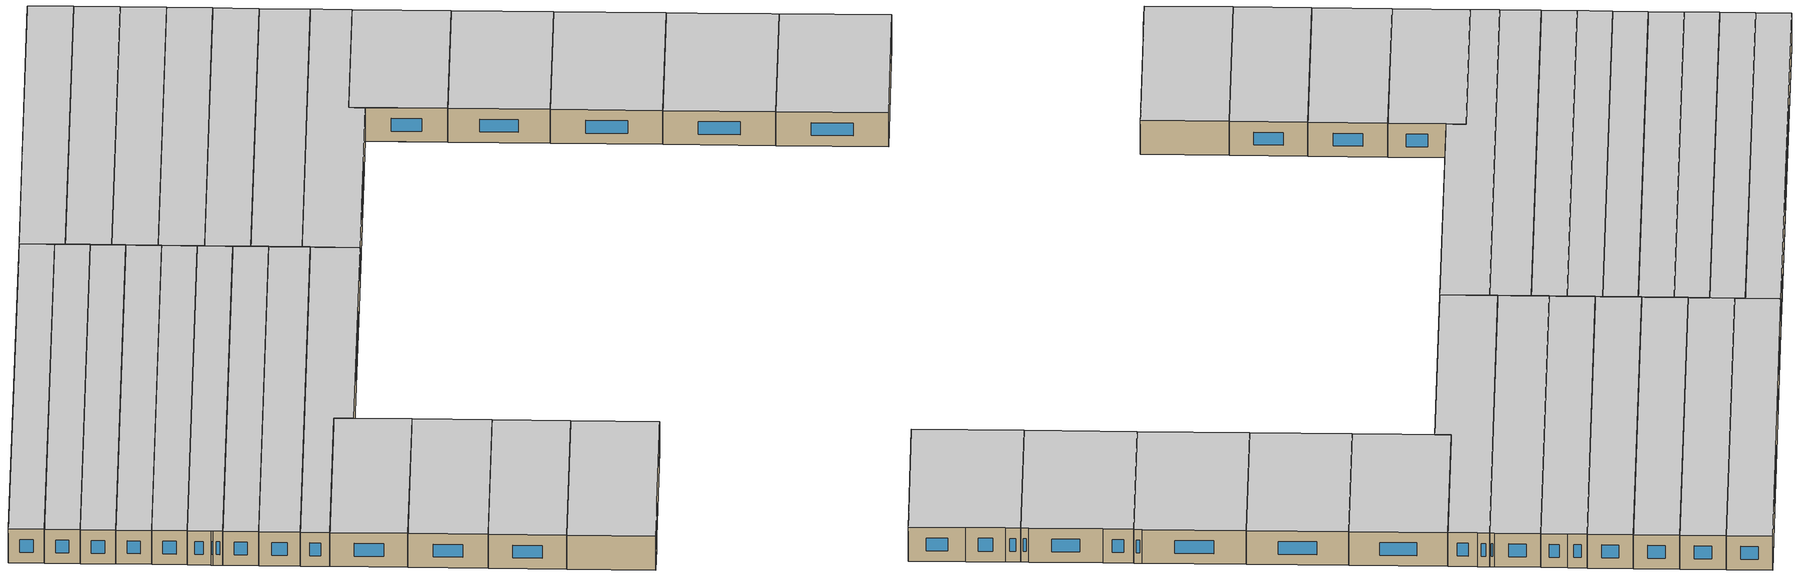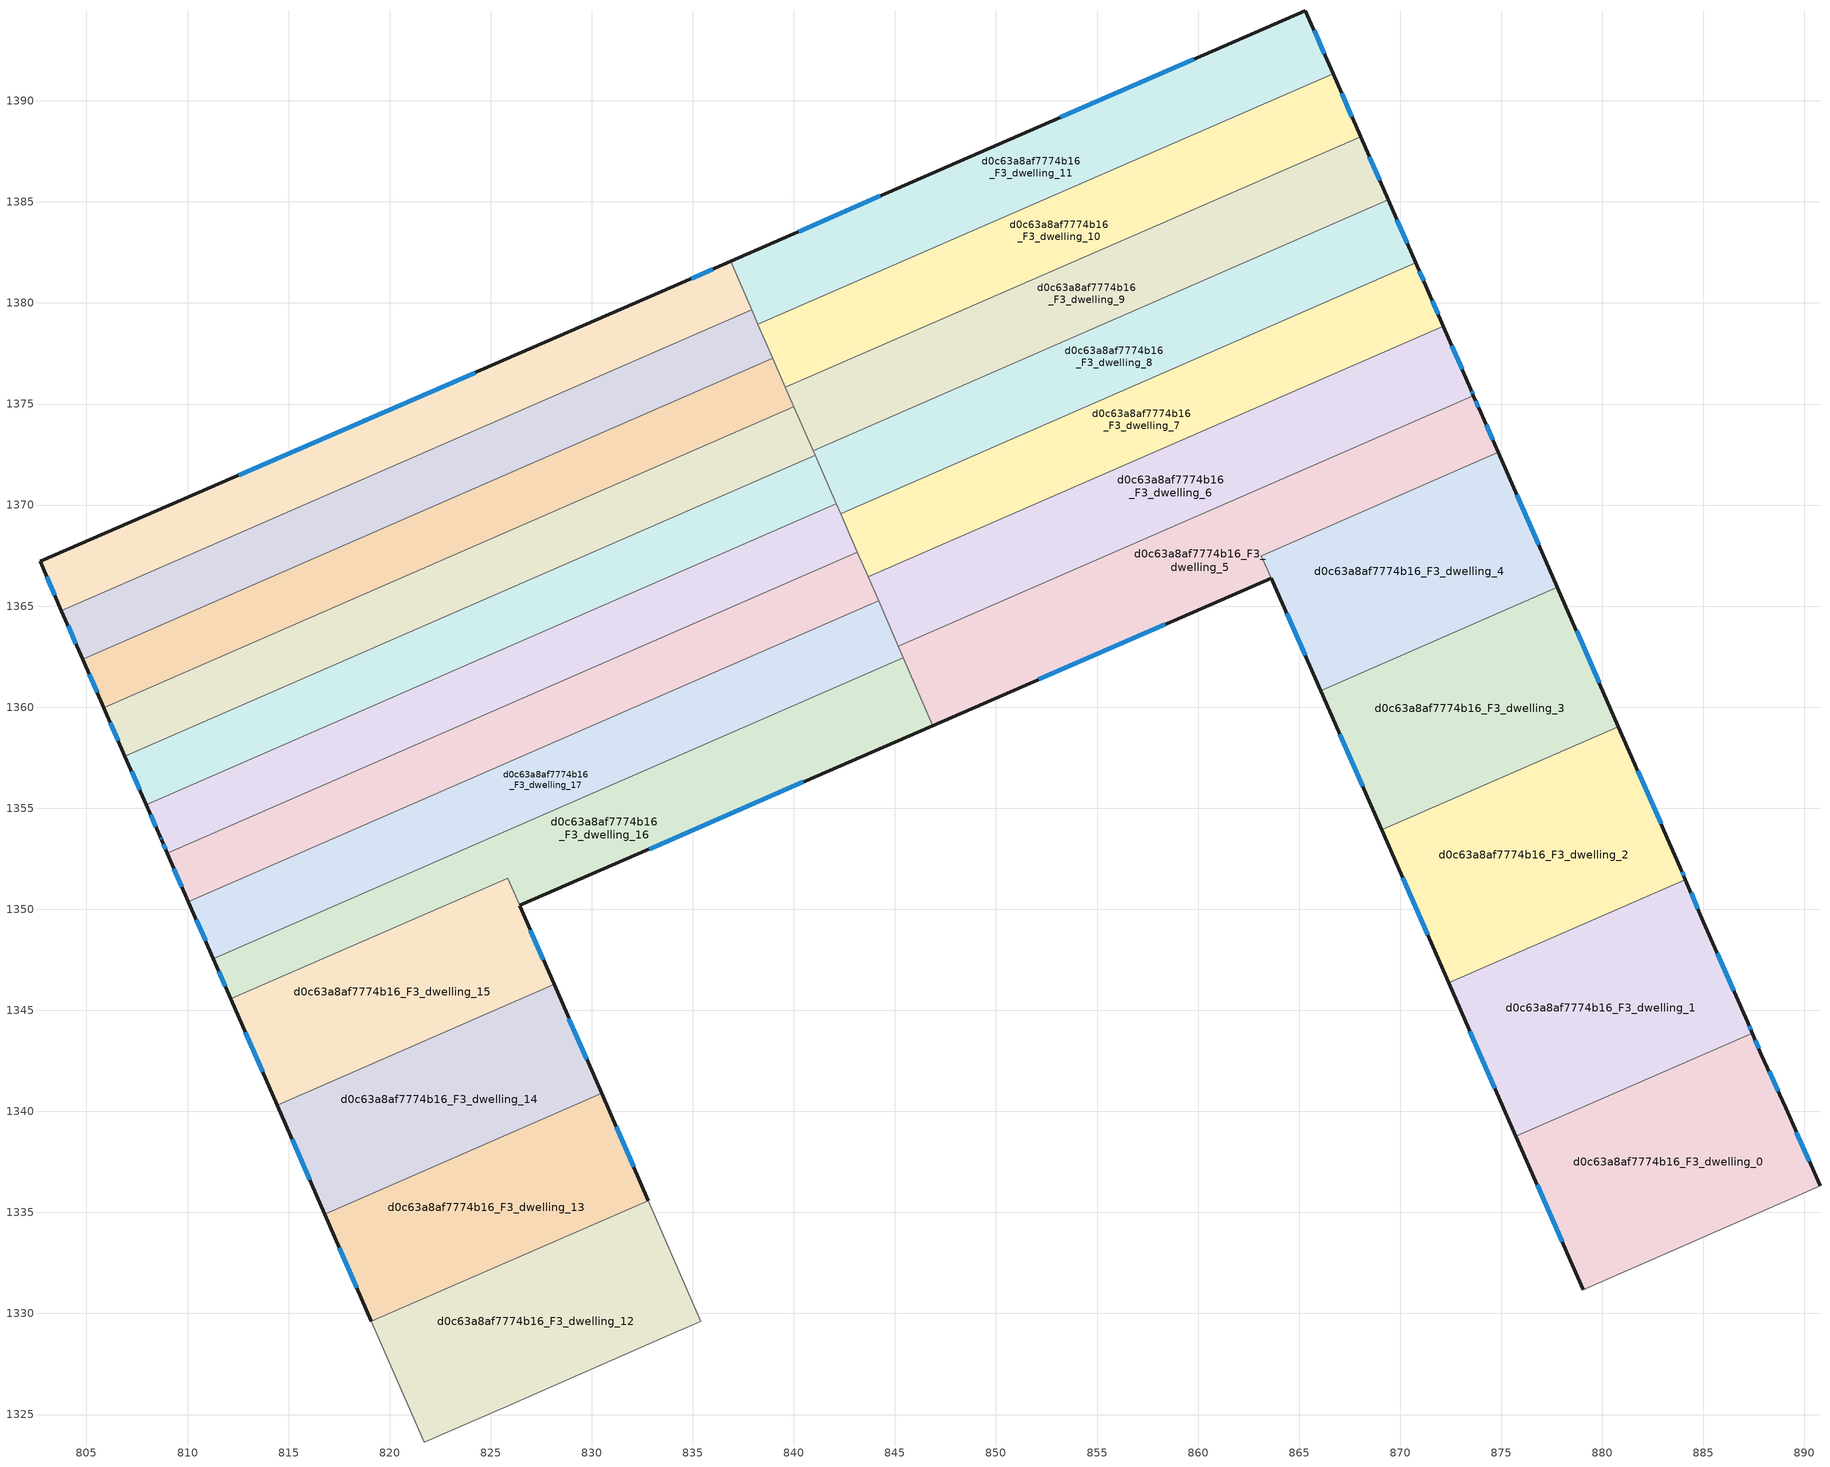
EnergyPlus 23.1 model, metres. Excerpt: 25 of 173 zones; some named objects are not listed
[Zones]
d0c63a8af7774b16_F3_dwelling_0
 floor to d0c63a8af7774b16_F2_dwelling_0 (EU_floor_Construction): 887.88,1342.8 889.07,1340.18 890.77,1336.31 889.05,1335.55 879.06,1331.17 875.73,1338.76 887.42,1343.86 z9
 wall outside (EU_wall_Construction): 875.73,1338.76 879.06,1331.17 / 890.77,1336.31 889.07,1340.18 887.88,1342.8 887.42,1343.86 z9:12
 wall adiabatic (EU_wall_Construction): 879.06,1331.17 889.05,1335.55 890.77,1336.31 z9:12
 wall to d0c63a8af7774b16_F3_dwelling_1 (EU_wall_Construction): 887.42,1343.86 875.73,1338.76 z9:12
 window (EU_Window_Construction): 876.77,1336.38 878.01,1333.55 / 887.73,1343.13 887.56,1343.53 / 888.7,1341 888.25,1341.98 / 890.24,1337.53 889.61,1338.97 z9.94:11.06
 ceiling to d0c63a8af7774b16_F4_dwelling_0 (EU_floor_Construction): 889.05,1335.55 890.77,1336.31 889.07,1340.18 887.88,1342.8 887.42,1343.86 875.73,1338.76 879.06,1331.17 z12
d0c63a8af7774b16_F3_dwelling_1
 floor to d0c63a8af7774b16_F2_dwelling_1 (EU_floor_Construction): 885,1349.37 887.19,1344.4 887.42,1343.86 875.73,1338.76 872.4,1346.36 884.12,1351.46 z9
 wall outside (EU_wall_Construction): 872.4,1346.36 875.73,1338.76 / 887.42,1343.86 887.19,1344.4 885,1349.37 884.12,1351.46 z9:12
 wall to d0c63a8af7774b16_F3_dwelling_2 (EU_wall_Construction): 884.12,1351.46 872.4,1346.36 z9:12
 window (EU_Window_Construction): 873.45,1343.98 874.69,1341.14 / 884.72,1350.03 884.39,1350.81 / 886.5,1345.96 885.69,1347.82 / 887.35,1344.03 887.27,1344.23 z9.94:11.06
 ceiling to d0c63a8af7774b16_F4_dwelling_1 (EU_floor_Construction): 887.42,1343.86 887.19,1344.4 885,1349.37 884.12,1351.46 872.4,1346.36 875.73,1338.76 z12
d0c63a8af7774b16_F3_dwelling_10
 floor to d0c63a8af7774b16_F2_dwelling_10 (EU_floor_Construction): 866.68,1391.35 868.04,1388.22 839.59,1375.82 838.22,1378.94 z9
 wall outside (EU_wall_Construction): 868.04,1388.22 866.68,1391.35 z9:12
 wall to d0c63a8af7774b16_F3_dwelling_11 (EU_wall_Construction): 866.68,1391.35 838.22,1378.94 z9:12
 wall to d0c63a8af7774b16_F3_dwelling_9 (EU_wall_Construction): 839.59,1375.82 868.04,1388.22 z9:12
 wall to d0c63a8af7774b16_F3_dwelling_23 (EU_wall_Construction): 838.22,1378.94 838.95,1377.27 z9:12
 wall to d0c63a8af7774b16_F3_dwelling_22 (EU_wall_Construction): 838.95,1377.27 839.59,1375.82 z9:12
 window (EU_Window_Construction): 867.61,1389.2 867.1,1390.37 z9.94:11.06
 ceiling to d0c63a8af7774b16_F4_dwelling_10 (EU_floor_Construction): 868.04,1388.22 866.68,1391.35 838.22,1378.94 839.59,1375.82 z12
d0c63a8af7774b16_F3_dwelling_11
 floor to d0c63a8af7774b16_F2_dwelling_11 (EU_floor_Construction): 865.31,1394.47 866.68,1391.35 838.22,1378.94 836.87,1382.05 847.65,1386.78 z9
 wall outside (EU_wall_Construction): 866.68,1391.35 865.31,1394.47 847.65,1386.78 836.87,1382.05 z9:12
 wall to d0c63a8af7774b16_F3_dwelling_24 (EU_wall_Construction): 836.87,1382.05 837.91,1379.67 z9:12
 wall to d0c63a8af7774b16_F3_dwelling_23 (EU_wall_Construction): 837.91,1379.67 838.22,1378.94 z9:12
 window (EU_Window_Construction): 844.27,1385.29 840.25,1383.53 / 859.78,1392.06 853.19,1389.19 / 866.25,1392.32 865.74,1393.49 z9.94:11.06
 ceiling to d0c63a8af7774b16_F4_dwelling_11 (EU_floor_Construction): 866.68,1391.35 865.31,1394.47 847.65,1386.78 836.87,1382.05 838.22,1378.94 z12
d0c63a8af7774b16_F3_dwelling_12
 floor to d0c63a8af7774b16_F2_dwelling_12 (EU_floor_Construction): 832.79,1335.59 835.4,1329.61 834.72,1329.32 834.09,1329.04 825.64,1325.34 824.22,1324.71 821.71,1323.62 819.09,1329.62 z9
 wall adiabatic (EU_wall_Construction): 819.09,1329.62 821.71,1323.62 824.22,1324.71 825.64,1325.34 834.09,1329.04 834.72,1329.32 835.4,1329.61 832.79,1335.59 z9:12
 wall to d0c63a8af7774b16_F3_dwelling_13 (EU_wall_Construction): 832.79,1335.59 819.09,1329.62 z9:12
 ceiling to d0c63a8af7774b16_F4_dwelling_12 (EU_floor_Construction): 834.09,1329.04 834.72,1329.32 835.4,1329.61 832.79,1335.59 819.09,1329.62 821.71,1323.62 824.22,1324.71 825.64,1325.34 z12
d0c63a8af7774b16_F3_dwelling_13
 floor to d0c63a8af7774b16_F2_dwelling_13 (EU_floor_Construction): 830.48,1340.89 832.79,1335.59 819.09,1329.62 816.78,1334.92 z9
 wall outside (EU_wall_Construction): 816.78,1334.92 819.09,1329.62 / 832.79,1335.59 830.48,1340.89 z9:12
 wall to d0c63a8af7774b16_F3_dwelling_14 (EU_wall_Construction): 830.48,1340.89 816.78,1334.92 z9:12
 window (EU_Window_Construction): 817.51,1333.25 818.37,1331.28 / 832.07,1337.25 831.21,1339.23 z9.94:11.06
 ceiling to d0c63a8af7774b16_F4_dwelling_13 (EU_floor_Construction): 832.79,1335.59 830.48,1340.89 816.78,1334.92 819.09,1329.62 z12
d0c63a8af7774b16_F3_dwelling_14
 floor to d0c63a8af7774b16_F2_dwelling_14 (EU_floor_Construction): 828.14,1346.28 830.48,1340.89 816.78,1334.92 814.43,1340.31 z9
 wall outside (EU_wall_Construction): 814.43,1340.31 816.78,1334.92 / 830.48,1340.89 828.14,1346.28 z9:12
 wall to d0c63a8af7774b16_F3_dwelling_15 (EU_wall_Construction): 828.14,1346.28 814.43,1340.31 z9:12
 window (EU_Window_Construction): 815.17,1338.62 816.05,1336.61 / 829.75,1342.58 828.87,1344.59 z9.94:11.06
 ceiling to d0c63a8af7774b16_F4_dwelling_14 (EU_floor_Construction): 830.48,1340.89 828.14,1346.28 814.43,1340.31 816.78,1334.92 z12
d0c63a8af7774b16_F3_dwelling_15
 floor to d0c63a8af7774b16_F2_dwelling_15 (EU_floor_Construction): 825.84,1351.53 828.14,1346.28 814.43,1340.31 812.14,1345.56 z9
 wall outside (EU_wall_Construction): 828.14,1346.28 826.44,1350.18 / 812.14,1345.56 814.43,1340.31 z9:12
 wall to d0c63a8af7774b16_F3_dwelling_16 (EU_wall_Construction): 826.43,1350.19 825.85,1351.54 / 825.84,1351.53 812.14,1345.56 z9:12
 window (EU_Window_Construction): 827.6,1347.51 826.97,1348.96 / 812.86,1343.91 813.71,1341.95 z9.94:11.06
 ceiling to d0c63a8af7774b16_F4_dwelling_15 (EU_floor_Construction): 828.14,1346.28 825.84,1351.53 812.14,1345.56 814.43,1340.31 z12
d0c63a8af7774b16_F3_dwelling_16
 floor to d0c63a8af7774b16_F2_dwelling_16 (EU_floor_Construction): 845.42,1362.44 846.88,1359.09 826.43,1350.19 825.85,1351.54 812.14,1345.56 811.27,1347.55 z9
 wall outside (EU_wall_Construction): 826.43,1350.19 846.88,1359.09 / 811.27,1347.55 812.14,1345.56 z9:12
 wall to d0c63a8af7774b16_F3_dwelling_17 (EU_wall_Construction): 845.42,1362.44 811.27,1347.55 z9:12
 wall to d0c63a8af7774b16_F3_dwelling_5 (EU_wall_Construction): 846.88,1359.09 845.42,1362.44 z9:12
 window (EU_Window_Construction): 832.84,1352.98 840.47,1356.3 / 811.55,1346.93 811.87,1346.19 z9.94:11.06
 ceiling to d0c63a8af7774b16_F4_dwelling_16 (EU_floor_Construction): 846.88,1359.09 845.42,1362.44 811.27,1347.55 812.14,1345.56 825.85,1351.54 826.43,1350.19 z12
d0c63a8af7774b16_F3_dwelling_17
 floor to d0c63a8af7774b16_F2_dwelling_17 (EU_floor_Construction): 844.19,1365.25 845.42,1362.44 811.27,1347.55 810.05,1350.37 z9
 wall outside (EU_wall_Construction): 810.05,1350.37 811.27,1347.55 z9:12
 wall to d0c63a8af7774b16_F3_dwelling_18 (EU_wall_Construction): 844.19,1365.25 810.05,1350.37 z9:12
 wall to d0c63a8af7774b16_F3_dwelling_6 (EU_wall_Construction): 845.17,1363 844.19,1365.25 z9:12
 wall to d0c63a8af7774b16_F3_dwelling_5 (EU_wall_Construction): 845.42,1362.44 845.17,1363 z9:12
 window (EU_Window_Construction): 810.43,1349.48 810.89,1348.43 z9.94:11.06
 ceiling to d0c63a8af7774b16_F4_dwelling_17 (EU_floor_Construction): 845.42,1362.44 844.19,1365.25 810.05,1350.37 811.27,1347.55 z12
d0c63a8af7774b16_F3_dwelling_18
 floor to d0c63a8af7774b16_F2_dwelling_18 (EU_floor_Construction): 843.14,1367.66 844.19,1365.25 810.05,1350.37 809,1352.77 z9
 wall outside (EU_wall_Construction): 809,1352.77 810.05,1350.37 z9:12
 wall to d0c63a8af7774b16_F3_dwelling_19 (EU_wall_Construction): 843.14,1367.66 809,1352.77 z9:12
 wall to d0c63a8af7774b16_F3_dwelling_7 (EU_wall_Construction): 843.67,1366.45 843.14,1367.66 z9:12
 wall to d0c63a8af7774b16_F3_dwelling_6 (EU_wall_Construction): 844.19,1365.25 843.67,1366.45 z9:12
 window (EU_Window_Construction): 809.33,1352.02 809.72,1351.12 z9.94:11.06
 ceiling to d0c63a8af7774b16_F4_dwelling_18 (EU_floor_Construction): 844.19,1365.25 843.14,1367.66 809,1352.77 810.05,1350.37 z12
d0c63a8af7774b16_F3_dwelling_19
 floor to d0c63a8af7774b16_F2_dwelling_19 (EU_floor_Construction): 842.1,1370.06 843.14,1367.66 809,1352.77 808.72,1353.41 808.65,1353.58 807.95,1355.17 z9
 wall outside (EU_wall_Construction): 807.95,1355.17 808.65,1353.58 808.72,1353.41 809,1352.77 z9:12
 wall to d0c63a8af7774b16_F3_dwelling_20 (EU_wall_Construction): 842.1,1370.06 807.95,1355.17 z9:12
 wall to d0c63a8af7774b16_F3_dwelling_8 (EU_wall_Construction): 842.31,1369.57 842.1,1370.06 z9:12
 wall to d0c63a8af7774b16_F3_dwelling_7 (EU_wall_Construction): 843.14,1367.66 842.31,1369.57 z9:12
 window (EU_Window_Construction): 808.67,1353.53 808.7,1353.46 / 808.17,1354.67 808.43,1354.08 / 808.81,1353.21 808.91,1352.97 z9.94:11.06
 ceiling to d0c63a8af7774b16_F4_dwelling_19 (EU_floor_Construction): 843.14,1367.66 842.1,1370.06 807.95,1355.17 808.65,1353.58 808.72,1353.41 809,1352.77 z12
d0c63a8af7774b16_F3_dwelling_2
 floor to d0c63a8af7774b16_F2_dwelling_2 (EU_floor_Construction): 880.8,1359.04 883.87,1352.05 884.12,1351.46 872.4,1346.36 869.08,1353.93 z9
 wall outside (EU_wall_Construction): 869.08,1353.93 872.4,1346.36 / 884.12,1351.46 883.87,1352.05 880.8,1359.04 z9:12
 wall to d0c63a8af7774b16_F3_dwelling_3 (EU_wall_Construction): 880.8,1359.04 869.08,1353.93 z9:12
 window (EU_Window_Construction): 870.12,1351.56 871.36,1348.73 / 882.91,1354.24 881.76,1356.85 / 884.04,1351.65 883.95,1351.87 z9.94:11.06
 ceiling to d0c63a8af7774b16_F4_dwelling_2 (EU_floor_Construction): 884.12,1351.46 883.87,1352.05 880.8,1359.04 869.08,1353.93 872.4,1346.36 z12
d0c63a8af7774b16_F3_dwelling_20
 floor to d0c63a8af7774b16_F2_dwelling_20 (EU_floor_Construction): 841.05,1372.46 842.1,1370.06 807.95,1355.17 806.9,1357.58 z9
 wall outside (EU_wall_Construction): 806.9,1357.58 807.95,1355.17 z9:12
 wall to d0c63a8af7774b16_F3_dwelling_21 (EU_wall_Construction): 841.05,1372.46 806.9,1357.58 z9:12
 wall to d0c63a8af7774b16_F3_dwelling_8 (EU_wall_Construction): 842.1,1370.06 841.05,1372.46 z9:12
 window (EU_Window_Construction): 807.23,1356.82 807.62,1355.93 z9.94:11.06
 ceiling to d0c63a8af7774b16_F4_dwelling_20 (EU_floor_Construction): 842.1,1370.06 841.05,1372.46 806.9,1357.58 807.95,1355.17 z12
d0c63a8af7774b16_F3_dwelling_21
 floor to d0c63a8af7774b16_F2_dwelling_21 (EU_floor_Construction): 840,1374.86 841.05,1372.46 806.9,1357.58 805.86,1359.98 z9
 wall outside (EU_wall_Construction): 805.86,1359.98 806.9,1357.58 z9:12
 wall to d0c63a8af7774b16_F3_dwelling_22 (EU_wall_Construction): 840,1374.86 805.86,1359.98 z9:12
 wall to d0c63a8af7774b16_F3_dwelling_9 (EU_wall_Construction): 840.95,1372.69 840,1374.86 z9:12
 wall to d0c63a8af7774b16_F3_dwelling_8 (EU_wall_Construction): 841.05,1372.46 840.95,1372.69 z9:12
 window (EU_Window_Construction): 806.18,1359.22 806.58,1358.33 z9.94:11.06
 ceiling to d0c63a8af7774b16_F4_dwelling_21 (EU_floor_Construction): 841.05,1372.46 840,1374.86 805.86,1359.98 806.9,1357.58 z12
d0c63a8af7774b16_F3_dwelling_22
 floor to d0c63a8af7774b16_F2_dwelling_22 (EU_floor_Construction): 838.95,1377.27 840,1374.86 805.86,1359.98 804.81,1362.38 z9
 wall outside (EU_wall_Construction): 804.81,1362.38 805.86,1359.98 z9:12
 wall to d0c63a8af7774b16_F3_dwelling_23 (EU_wall_Construction): 838.95,1377.27 804.81,1362.38 z9:12
 wall to d0c63a8af7774b16_F3_dwelling_9 (EU_wall_Construction): 840,1374.86 839.59,1375.82 z9:12
 window (EU_Window_Construction): 805.14,1361.63 805.53,1360.73 z9.94:11.06
 ceiling to d0c63a8af7774b16_F4_dwelling_22 (EU_floor_Construction): 840,1374.86 838.95,1377.27 804.81,1362.38 805.86,1359.98 z12
d0c63a8af7774b16_F3_dwelling_23
 floor to d0c63a8af7774b16_F2_dwelling_23 (EU_floor_Construction): 837.91,1379.67 838.95,1377.27 804.81,1362.38 803.76,1364.78 z9
 wall outside (EU_wall_Construction): 803.76,1364.78 804.81,1362.38 z9:12
 wall to d0c63a8af7774b16_F3_dwelling_24 (EU_wall_Construction): 837.91,1379.67 803.76,1364.78 z9:12
 window (EU_Window_Construction): 804.09,1364.03 804.48,1363.13 z9.94:11.06
 ceiling to d0c63a8af7774b16_F4_dwelling_23 (EU_floor_Construction): 838.95,1377.27 837.91,1379.67 803.76,1364.78 804.81,1362.38 z12
d0c63a8af7774b16_F3_dwelling_24
 floor to d0c63a8af7774b16_F2_dwelling_24 (EU_floor_Construction): 836.87,1382.05 837.91,1379.67 803.76,1364.78 802.7,1367.21 834.05,1380.82 z9
 wall outside (EU_wall_Construction): 836.87,1382.05 834.05,1380.82 802.7,1367.21 803.76,1364.78 z9:12
 window (EU_Window_Construction): 803.03,1366.45 803.43,1365.55 / 824.22,1376.55 812.53,1371.48 / 835.98,1381.67 834.93,1381.2 z9.94:11.06
 ceiling to d0c63a8af7774b16_F4_dwelling_24 (EU_floor_Construction): 837.91,1379.67 836.87,1382.05 834.05,1380.82 802.7,1367.21 803.76,1364.78 z12
d0c63a8af7774b16_F3_dwelling_3
 floor to d0c63a8af7774b16_F2_dwelling_3 (EU_floor_Construction): 877.78,1365.93 880.8,1359.04 869.08,1353.93 866.06,1360.82 z9
 wall outside (EU_wall_Construction): 866.06,1360.82 869.08,1353.93 / 880.8,1359.04 877.78,1365.93 z9:12
 wall to d0c63a8af7774b16_F3_dwelling_4 (EU_wall_Construction): 877.78,1365.93 866.06,1360.82 z9:12
 window (EU_Window_Construction): 867.01,1358.66 868.14,1356.09 / 879.85,1361.2 878.73,1363.77 z9.94:11.06
 ceiling to d0c63a8af7774b16_F4_dwelling_3 (EU_floor_Construction): 880.8,1359.04 877.78,1365.93 866.06,1360.82 869.08,1353.93 z12
d0c63a8af7774b16_F3_dwelling_4
 floor to d0c63a8af7774b16_F2_dwelling_4 (EU_floor_Construction): 874.85,1372.61 877.78,1365.93 866.06,1360.82 863.14,1367.5 z9
 wall outside (EU_wall_Construction): 877.78,1365.93 874.85,1372.61 / 863.63,1366.39 866.06,1360.82 z9:12
 wall to d0c63a8af7774b16_F3_dwelling_5 (EU_wall_Construction): 874.85,1372.61 863.14,1367.5 863.63,1366.39 z9:12
 window (EU_Window_Construction): 876.86,1368.03 875.77,1370.52 / 864.39,1364.64 865.3,1362.57 z9.94:11.06
 ceiling to d0c63a8af7774b16_F4_dwelling_4 (EU_floor_Construction): 877.78,1365.93 874.85,1372.61 863.14,1367.5 866.06,1360.82 z12
d0c63a8af7774b16_F3_dwelling_5
 floor to d0c63a8af7774b16_F2_dwelling_5 (EU_floor_Construction): 873.98,1374.59 874.85,1372.61 863.14,1367.5 863.62,1366.38 846.88,1359.09 845.17,1363 873.63,1375.41 z9
 wall outside (EU_wall_Construction): 874.85,1372.61 873.98,1374.59 873.63,1375.41 / 846.88,1359.09 863.62,1366.38 z9:12
 wall to d0c63a8af7774b16_F3_dwelling_6 (EU_wall_Construction): 873.63,1375.41 845.17,1363 z9:12
 window (EU_Window_Construction): 873.87,1374.85 873.74,1375.15 / 874.58,1373.23 874.26,1373.97 / 852.13,1361.38 858.38,1364.1 z9.94:11.06
 ceiling to d0c63a8af7774b16_F4_dwelling_5 (EU_floor_Construction): 863.62,1366.38 863.14,1367.5 874.85,1372.61 873.98,1374.59 873.63,1375.41 845.17,1363 846.88,1359.09 z12
d0c63a8af7774b16_F3_dwelling_6
 floor to d0c63a8af7774b16_F2_dwelling_6 (EU_floor_Construction): 872.13,1378.86 873.49,1375.73 873.63,1375.41 845.17,1363 843.67,1366.45 z9
 wall outside (EU_wall_Construction): 873.63,1375.41 873.49,1375.73 872.13,1378.86 z9:12
 wall to d0c63a8af7774b16_F3_dwelling_7 (EU_wall_Construction): 872.13,1378.86 843.67,1366.45 z9:12
 window (EU_Window_Construction): 873.06,1376.71 872.56,1377.88 / 873.58,1375.51 873.53,1375.63 z9.94:11.06
 ceiling to d0c63a8af7774b16_F4_dwelling_6 (EU_floor_Construction): 873.63,1375.41 873.49,1375.73 872.13,1378.86 843.67,1366.45 845.17,1363 z12
d0c63a8af7774b16_F3_dwelling_7
 floor to d0c63a8af7774b16_F2_dwelling_7 (EU_floor_Construction): 870.77,1381.98 871.34,1380.68 872.13,1378.86 843.67,1366.45 842.31,1369.57 z9
 wall outside (EU_wall_Construction): 872.13,1378.86 871.34,1380.68 870.77,1381.98 z9:12
 wall to d0c63a8af7774b16_F3_dwelling_8 (EU_wall_Construction): 870.77,1381.98 842.31,1369.57 z9:12
 window (EU_Window_Construction): 871.16,1381.09 870.95,1381.57 / 871.88,1379.43 871.59,1380.11 z9.94:11.06
 ceiling to d0c63a8af7774b16_F4_dwelling_7 (EU_floor_Construction): 872.13,1378.86 871.34,1380.68 870.77,1381.98 842.31,1369.57 843.67,1366.45 z12
d0c63a8af7774b16_F3_dwelling_8
 floor to d0c63a8af7774b16_F2_dwelling_8 (EU_floor_Construction): 869.41,1385.1 870.77,1381.98 842.31,1369.57 840.95,1372.69 z9
 wall outside (EU_wall_Construction): 870.77,1381.98 869.41,1385.1 z9:12
 wall to d0c63a8af7774b16_F3_dwelling_9 (EU_wall_Construction): 869.41,1385.1 840.95,1372.69 z9:12
 window (EU_Window_Construction): 870.34,1382.96 869.83,1384.12 z9.94:11.06
 ceiling to d0c63a8af7774b16_F4_dwelling_8 (EU_floor_Construction): 870.77,1381.98 869.41,1385.1 840.95,1372.69 842.31,1369.57 z12
d0c63a8af7774b16_F3_dwelling_9
 floor to d0c63a8af7774b16_F2_dwelling_9 (EU_floor_Construction): 868.04,1388.22 869.41,1385.1 840.95,1372.69 839.59,1375.82 z9
 wall outside (EU_wall_Construction): 869.41,1385.1 868.04,1388.22 z9:12
 window (EU_Window_Construction): 868.98,1386.08 868.47,1387.24 z9.94:11.06
 ceiling to d0c63a8af7774b16_F4_dwelling_9 (EU_floor_Construction): 869.41,1385.1 868.04,1388.22 839.59,1375.82 840.95,1372.69 z12
[Building]
EU S2 Campaign: North Axis=0; Terrain=City; Solar Distribution=FullExterior
[Site:Location]
Vienna: Latitude=48; Longitude=16.5; Time Zone=1; Elevation=183
[SizingPeriod:WeatherFileDays]
AnnualSizingPeriod: Begin Month=1; Begin Day of Month=1; End Month=12; End Day of Month=31; Day of Week for Start Day=Monday; Use Weather File Daylight Saving Period=No; Use Weather File Rain and Snow Indicators=No
[MATERIAL]
EU_InternalMass_Material: Roughness=MediumRough; Thickness=0.1; Conductivity=1; Density=1800; Specific Heat=900; Thermal Absorptance=0.9; Solar Absorptance=0.7; Visible Absorptance=0.7
[MATERIAL:NOMASS] Roughness=MediumRough; Thermal Absorptance=0.9; Solar Absorptance=0.7; Visible Absorptance=0.7
Name | Thermal Resistance
EU_wall_NoMass | 0.914258
EU_floor_NoMass | 1.09711
[WINDOWMATERIAL:SIMPLEGLAZINGSYSTEM]
EU_Window_SimpleGlazing: UFactor=2.09642; Solar Heat Gain Coefficient=0.65; Visible Transmittance=0.65
[CONSTRUCTION]
EU_wall_Construction: EU_wall_NoMass
EU_floor_Construction: EU_floor_NoMass
EU_Window_Construction: EU_Window_SimpleGlazing
EU_InternalMass_Construction: EU_InternalMass_Material
[ZONE] Type=1; Multiplier=1; Ceiling Height=autocalculate; Floor Area=autocalculate; Part of Total Floor Area=Yes
Name | Volume
d0c63a8af7774b16_F3_dwelling_0 | 317.289
d0c63a8af7774b16_F3_dwelling_1 | 317.328
d0c63a8af7774b16_F3_dwelling_10 | 317.377
d0c63a8af7774b16_F3_dwelling_11 | 317.295
d0c63a8af7774b16_F3_dwelling_12 | 292.901
d0c63a8af7774b16_F3_dwelling_13 | 259.286
d0c63a8af7774b16_F3_dwelling_14 | 263.741
d0c63a8af7774b16_F3_dwelling_15 | 257.025
d0c63a8af7774b16_F3_dwelling_16 | 341.294
d0c63a8af7774b16_F3_dwelling_17 | 343.181
d0c63a8af7774b16_F3_dwelling_18 | 292.885
d0c63a8af7774b16_F3_dwelling_19 | 292.859
d0c63a8af7774b16_F3_dwelling_2 | 317.309
d0c63a8af7774b16_F3_dwelling_20 | 292.956
d0c63a8af7774b16_F3_dwelling_21 | 292.884
d0c63a8af7774b16_F3_dwelling_22 | 292.911
d0c63a8af7774b16_F3_dwelling_23 | 292.919
d0c63a8af7774b16_F3_dwelling_24 | 292.912
d0c63a8af7774b16_F3_dwelling_3 | 288.552
d0c63a8af7774b16_F3_dwelling_4 | 279.493
d0c63a8af7774b16_F3_dwelling_5 | 351.226
d0c63a8af7774b16_F3_dwelling_6 | 349.895
d0c63a8af7774b16_F3_dwelling_7 | 317.369
d0c63a8af7774b16_F3_dwelling_8 | 317.279
d0c63a8af7774b16_F3_dwelling_9 | 317.325
[INTERNALMASS] Construction=EU_InternalMass_Construction
Name | Zone or ZoneList | Surface Area
d0c63a8af7774b16_F3_dwelling_0_EU_InternalMass | d0c63a8af7774b16_F3_dwelling_0 | 105.763
d0c63a8af7774b16_F3_dwelling_1_EU_InternalMass | d0c63a8af7774b16_F3_dwelling_1 | 105.776
d0c63a8af7774b16_F3_dwelling_2_EU_InternalMass | d0c63a8af7774b16_F3_dwelling_2 | 105.77
d0c63a8af7774b16_F3_dwelling_3_EU_InternalMass | d0c63a8af7774b16_F3_dwelling_3 | 96.1857
d0c63a8af7774b16_F3_dwelling_4_EU_InternalMass | d0c63a8af7774b16_F3_dwelling_4 | 93.1813
d0c63a8af7774b16_F3_dwelling_5_EU_InternalMass | d0c63a8af7774b16_F3_dwelling_5 | 117.082
d0c63a8af7774b16_F3_dwelling_6_EU_InternalMass | d0c63a8af7774b16_F3_dwelling_6 | 116.625
d0c63a8af7774b16_F3_dwelling_7_EU_InternalMass | d0c63a8af7774b16_F3_dwelling_7 | 105.789
d0c63a8af7774b16_F3_dwelling_8_EU_InternalMass | d0c63a8af7774b16_F3_dwelling_8 | 105.76
d0c63a8af7774b16_F3_dwelling_9_EU_InternalMass | d0c63a8af7774b16_F3_dwelling_9 | 105.775
d0c63a8af7774b16_F3_dwelling_10_EU_InternalMass | d0c63a8af7774b16_F3_dwelling_10 | 105.793
d0c63a8af7774b16_F3_dwelling_11_EU_InternalMass | d0c63a8af7774b16_F3_dwelling_11 | 105.765
d0c63a8af7774b16_F3_dwelling_12_EU_InternalMass | d0c63a8af7774b16_F3_dwelling_12 | 97.634
d0c63a8af7774b16_F3_dwelling_13_EU_InternalMass | d0c63a8af7774b16_F3_dwelling_13 | 86.4225
d0c63a8af7774b16_F3_dwelling_14_EU_InternalMass | d0c63a8af7774b16_F3_dwelling_14 | 87.9154
d0c63a8af7774b16_F3_dwelling_15_EU_InternalMass | d0c63a8af7774b16_F3_dwelling_15 | 85.6977
d0c63a8af7774b16_F3_dwelling_16_EU_InternalMass | d0c63a8af7774b16_F3_dwelling_16 | 113.75
d0c63a8af7774b16_F3_dwelling_17_EU_InternalMass | d0c63a8af7774b16_F3_dwelling_17 | 114.408
d0c63a8af7774b16_F3_dwelling_18_EU_InternalMass | d0c63a8af7774b16_F3_dwelling_18 | 97.6282
d0c63a8af7774b16_F3_dwelling_19_EU_InternalMass | d0c63a8af7774b16_F3_dwelling_19 | 97.6197
d0c63a8af7774b16_F3_dwelling_20_EU_InternalMass | d0c63a8af7774b16_F3_dwelling_20 | 97.652
d0c63a8af7774b16_F3_dwelling_21_EU_InternalMass | d0c63a8af7774b16_F3_dwelling_21 | 97.6282
d0c63a8af7774b16_F3_dwelling_22_EU_InternalMass | d0c63a8af7774b16_F3_dwelling_22 | 97.6368
d0c63a8af7774b16_F3_dwelling_23_EU_InternalMass | d0c63a8af7774b16_F3_dwelling_23 | 97.6395
d0c63a8af7774b16_F3_dwelling_24_EU_InternalMass | d0c63a8af7774b16_F3_dwelling_24 | 97.6373
[OTHEREQUIPMENT] Fuel Type=Electricity; Design Level Calculation Method=Watts/Area; Power per Zone Floor Area=1; Fraction Latent=0; Fraction Radiant=0; Fraction Lost=0; Carbon Dioxide Generation Rate=0; EndUse Subcategory=EU_Step8_InternalGains
Name | Zone or ZoneList or Space or SpaceList | Schedule
EU_Step8_InternalGain_d0c63a8af7774b16_F3_dwelling_0_f000 | d0c63a8af7774b16_F3_dwelling_0 | EU_Step8_GainSchedule_d0c63a8af7774b16_F3_dwelling_0_f000
EU_Step8_InternalGain_d0c63a8af7774b16_F3_dwelling_1_f000 | d0c63a8af7774b16_F3_dwelling_1 | EU_Step8_GainSchedule_d0c63a8af7774b16_F3_dwelling_1_f000
EU_Step8_InternalGain_d0c63a8af7774b16_F3_dwelling_2_f000 | d0c63a8af7774b16_F3_dwelling_2 | EU_Step8_GainSchedule_d0c63a8af7774b16_F3_dwelling_2_f000
EU_Step8_InternalGain_d0c63a8af7774b16_F3_dwelling_3_f000 | d0c63a8af7774b16_F3_dwelling_3 | EU_Step8_GainSchedule_d0c63a8af7774b16_F3_dwelling_3_f000
EU_Step8_InternalGain_d0c63a8af7774b16_F3_dwelling_4_f000 | d0c63a8af7774b16_F3_dwelling_4 | EU_Step8_GainSchedule_d0c63a8af7774b16_F3_dwelling_4_f000
EU_Step8_InternalGain_d0c63a8af7774b16_F3_dwelling_5_f000 | d0c63a8af7774b16_F3_dwelling_5 | EU_Step8_GainSchedule_d0c63a8af7774b16_F3_dwelling_5_f000
EU_Step8_InternalGain_d0c63a8af7774b16_F3_dwelling_6_f000 | d0c63a8af7774b16_F3_dwelling_6 | EU_Step8_GainSchedule_d0c63a8af7774b16_F3_dwelling_6_f000
EU_Step8_InternalGain_d0c63a8af7774b16_F3_dwelling_7_f000 | d0c63a8af7774b16_F3_dwelling_7 | EU_Step8_GainSchedule_d0c63a8af7774b16_F3_dwelling_7_f000
EU_Step8_InternalGain_d0c63a8af7774b16_F3_dwelling_8_f000 | d0c63a8af7774b16_F3_dwelling_8 | EU_Step8_GainSchedule_d0c63a8af7774b16_F3_dwelling_8_f000
EU_Step8_InternalGain_d0c63a8af7774b16_F3_dwelling_9_f000 | d0c63a8af7774b16_F3_dwelling_9 | EU_Step8_GainSchedule_d0c63a8af7774b16_F3_dwelling_9_f000
EU_Step8_InternalGain_d0c63a8af7774b16_F3_dwelling_10_f000 | d0c63a8af7774b16_F3_dwelling_10 | EU_Step8_GainSchedule_d0c63a8af7774b16_F3_dwelling_10_f000
EU_Step8_InternalGain_d0c63a8af7774b16_F3_dwelling_11_f000 | d0c63a8af7774b16_F3_dwelling_11 | EU_Step8_GainSchedule_d0c63a8af7774b16_F3_dwelling_11_f000
EU_Step8_InternalGain_d0c63a8af7774b16_F3_dwelling_12_f000 | d0c63a8af7774b16_F3_dwelling_12 | EU_Step8_GainSchedule_d0c63a8af7774b16_F3_dwelling_12_f000
EU_Step8_InternalGain_d0c63a8af7774b16_F3_dwelling_13_f000 | d0c63a8af7774b16_F3_dwelling_13 | EU_Step8_GainSchedule_d0c63a8af7774b16_F3_dwelling_13_f000
EU_Step8_InternalGain_d0c63a8af7774b16_F3_dwelling_14_f000 | d0c63a8af7774b16_F3_dwelling_14 | EU_Step8_GainSchedule_d0c63a8af7774b16_F3_dwelling_14_f000
EU_Step8_InternalGain_d0c63a8af7774b16_F3_dwelling_15_f000 | d0c63a8af7774b16_F3_dwelling_15 | EU_Step8_GainSchedule_d0c63a8af7774b16_F3_dwelling_15_f000
EU_Step8_InternalGain_d0c63a8af7774b16_F3_dwelling_16_f000 | d0c63a8af7774b16_F3_dwelling_16 | EU_Step8_GainSchedule_d0c63a8af7774b16_F3_dwelling_16_f000
EU_Step8_InternalGain_d0c63a8af7774b16_F3_dwelling_17_f000 | d0c63a8af7774b16_F3_dwelling_17 | EU_Step8_GainSchedule_d0c63a8af7774b16_F3_dwelling_17_f000
EU_Step8_InternalGain_d0c63a8af7774b16_F3_dwelling_18_f000 | d0c63a8af7774b16_F3_dwelling_18 | EU_Step8_GainSchedule_d0c63a8af7774b16_F3_dwelling_18_f000
EU_Step8_InternalGain_d0c63a8af7774b16_F3_dwelling_19_f000 | d0c63a8af7774b16_F3_dwelling_19 | EU_Step8_GainSchedule_d0c63a8af7774b16_F3_dwelling_19_f000
EU_Step8_InternalGain_d0c63a8af7774b16_F3_dwelling_20_f000 | d0c63a8af7774b16_F3_dwelling_20 | EU_Step8_GainSchedule_d0c63a8af7774b16_F3_dwelling_20_f000
EU_Step8_InternalGain_d0c63a8af7774b16_F3_dwelling_21_f000 | d0c63a8af7774b16_F3_dwelling_21 | EU_Step8_GainSchedule_d0c63a8af7774b16_F3_dwelling_21_f000
EU_Step8_InternalGain_d0c63a8af7774b16_F3_dwelling_22_f000 | d0c63a8af7774b16_F3_dwelling_22 | EU_Step8_GainSchedule_d0c63a8af7774b16_F3_dwelling_22_f000
EU_Step8_InternalGain_d0c63a8af7774b16_F3_dwelling_23_f000 | d0c63a8af7774b16_F3_dwelling_23 | EU_Step8_GainSchedule_d0c63a8af7774b16_F3_dwelling_23_f000
EU_Step8_InternalGain_d0c63a8af7774b16_F3_dwelling_24_f000 | d0c63a8af7774b16_F3_dwelling_24 | EU_Step8_GainSchedule_d0c63a8af7774b16_F3_dwelling_24_f000
[ZONEVENTILATION:DESIGNFLOWRATE] Schedule=EU_AlwaysOn; Design Flow Rate Calculation Method=AirChanges/Hour; Air Changes per Hour=0.546891; Ventilation Type=Natural; Fan Pressure Rise=0; Fan Total Efficiency=1; Constant Term Coefficient=1; Temperature Term Coefficient=0; Velocity Term Coefficient=0; Velocity Squared Term Coefficient=0; Minimum Indoor Temperature=-100; Maximum Indoor Temperature=100; Delta Temperature=-100; Minimum Outdoor Temperature=-100; Maximum Outdoor Temperature=100; Maximum Wind Speed=40
Name | Zone or ZoneList or Space or SpaceList
EU_ConstantAir_d0c63a8af7774b16_F3_dwelling_0 | d0c63a8af7774b16_F3_dwelling_0
EU_ConstantAir_d0c63a8af7774b16_F3_dwelling_1 | d0c63a8af7774b16_F3_dwelling_1
EU_ConstantAir_d0c63a8af7774b16_F3_dwelling_2 | d0c63a8af7774b16_F3_dwelling_2
EU_ConstantAir_d0c63a8af7774b16_F3_dwelling_3 | d0c63a8af7774b16_F3_dwelling_3
EU_ConstantAir_d0c63a8af7774b16_F3_dwelling_4 | d0c63a8af7774b16_F3_dwelling_4
EU_ConstantAir_d0c63a8af7774b16_F3_dwelling_5 | d0c63a8af7774b16_F3_dwelling_5
EU_ConstantAir_d0c63a8af7774b16_F3_dwelling_6 | d0c63a8af7774b16_F3_dwelling_6
EU_ConstantAir_d0c63a8af7774b16_F3_dwelling_7 | d0c63a8af7774b16_F3_dwelling_7
EU_ConstantAir_d0c63a8af7774b16_F3_dwelling_8 | d0c63a8af7774b16_F3_dwelling_8
EU_ConstantAir_d0c63a8af7774b16_F3_dwelling_9 | d0c63a8af7774b16_F3_dwelling_9
EU_ConstantAir_d0c63a8af7774b16_F3_dwelling_10 | d0c63a8af7774b16_F3_dwelling_10
EU_ConstantAir_d0c63a8af7774b16_F3_dwelling_11 | d0c63a8af7774b16_F3_dwelling_11
EU_ConstantAir_d0c63a8af7774b16_F3_dwelling_12 | d0c63a8af7774b16_F3_dwelling_12
EU_ConstantAir_d0c63a8af7774b16_F3_dwelling_13 | d0c63a8af7774b16_F3_dwelling_13
EU_ConstantAir_d0c63a8af7774b16_F3_dwelling_14 | d0c63a8af7774b16_F3_dwelling_14
EU_ConstantAir_d0c63a8af7774b16_F3_dwelling_15 | d0c63a8af7774b16_F3_dwelling_15
EU_ConstantAir_d0c63a8af7774b16_F3_dwelling_16 | d0c63a8af7774b16_F3_dwelling_16
EU_ConstantAir_d0c63a8af7774b16_F3_dwelling_17 | d0c63a8af7774b16_F3_dwelling_17
EU_ConstantAir_d0c63a8af7774b16_F3_dwelling_18 | d0c63a8af7774b16_F3_dwelling_18
EU_ConstantAir_d0c63a8af7774b16_F3_dwelling_19 | d0c63a8af7774b16_F3_dwelling_19
EU_ConstantAir_d0c63a8af7774b16_F3_dwelling_20 | d0c63a8af7774b16_F3_dwelling_20
EU_ConstantAir_d0c63a8af7774b16_F3_dwelling_21 | d0c63a8af7774b16_F3_dwelling_21
EU_ConstantAir_d0c63a8af7774b16_F3_dwelling_22 | d0c63a8af7774b16_F3_dwelling_22
EU_ConstantAir_d0c63a8af7774b16_F3_dwelling_23 | d0c63a8af7774b16_F3_dwelling_23
EU_ConstantAir_d0c63a8af7774b16_F3_dwelling_24 | d0c63a8af7774b16_F3_dwelling_24
[HVACTEMPLATE:ZONE:IDEALLOADSAIRSYSTEM] System Availability Schedule=EU_AlwaysOn; Maximum Heating Supply Air Temperature=50; Minimum Cooling Supply Air Temperature=13; Maximum Heating Supply Air Humidity Ratio=0.0156; Minimum Cooling Supply Air Humidity Ratio=0.0077; Heating Limit=NoLimit; Cooling Limit=NoLimit; Heating Availability Schedule=EU_AlwaysOn; Cooling Availability Schedule=EU_CoolingOff; Dehumidification Control Type=ConstantSensibleHeatRatio; Cooling Sensible Heat Ratio=0.7; Dehumidification Setpoint=60; Humidification Control Type=None; Humidification Setpoint=30; Outdoor Air Method=None; Outdoor Air Flow Rate per Person=0.00944; Outdoor Air Flow Rate per Zone Floor Area=0; Outdoor Air Flow Rate per Zone=0; Demand Controlled Ventilation Type=None; Outdoor Air Economizer Type=NoEconomizer; Heat Recovery Type=None; Sensible Heat Recovery Effectiveness=0.7; Latent Heat Recovery Effectiveness=0.65
Name | Template Thermostat
d0c63a8af7774b16_F3_dwelling_0 | EU_HeatOnly_d0c63a8af7774b16_F3_dwelling_0
d0c63a8af7774b16_F3_dwelling_1 | EU_HeatOnly_d0c63a8af7774b16_F3_dwelling_1
d0c63a8af7774b16_F3_dwelling_2 | EU_HeatOnly_d0c63a8af7774b16_F3_dwelling_2
d0c63a8af7774b16_F3_dwelling_3 | EU_HeatOnly_d0c63a8af7774b16_F3_dwelling_3
d0c63a8af7774b16_F3_dwelling_4 | EU_HeatOnly_d0c63a8af7774b16_F3_dwelling_4
d0c63a8af7774b16_F3_dwelling_5 | EU_HeatOnly_d0c63a8af7774b16_F3_dwelling_5
d0c63a8af7774b16_F3_dwelling_6 | EU_HeatOnly_d0c63a8af7774b16_F3_dwelling_6
d0c63a8af7774b16_F3_dwelling_7 | EU_HeatOnly_d0c63a8af7774b16_F3_dwelling_7
d0c63a8af7774b16_F3_dwelling_8 | EU_HeatOnly_d0c63a8af7774b16_F3_dwelling_8
d0c63a8af7774b16_F3_dwelling_9 | EU_HeatOnly_d0c63a8af7774b16_F3_dwelling_9
d0c63a8af7774b16_F3_dwelling_10 | EU_HeatOnly_d0c63a8af7774b16_F3_dwelling_10
d0c63a8af7774b16_F3_dwelling_11 | EU_HeatOnly_d0c63a8af7774b16_F3_dwelling_11
d0c63a8af7774b16_F3_dwelling_12 | EU_HeatOnly_d0c63a8af7774b16_F3_dwelling_12
d0c63a8af7774b16_F3_dwelling_13 | EU_HeatOnly_d0c63a8af7774b16_F3_dwelling_13
d0c63a8af7774b16_F3_dwelling_14 | EU_HeatOnly_d0c63a8af7774b16_F3_dwelling_14
d0c63a8af7774b16_F3_dwelling_15 | EU_HeatOnly_d0c63a8af7774b16_F3_dwelling_15
d0c63a8af7774b16_F3_dwelling_16 | EU_HeatOnly_d0c63a8af7774b16_F3_dwelling_16
d0c63a8af7774b16_F3_dwelling_17 | EU_HeatOnly_d0c63a8af7774b16_F3_dwelling_17
d0c63a8af7774b16_F3_dwelling_18 | EU_HeatOnly_d0c63a8af7774b16_F3_dwelling_18
d0c63a8af7774b16_F3_dwelling_19 | EU_HeatOnly_d0c63a8af7774b16_F3_dwelling_19
d0c63a8af7774b16_F3_dwelling_20 | EU_HeatOnly_d0c63a8af7774b16_F3_dwelling_20
d0c63a8af7774b16_F3_dwelling_21 | EU_HeatOnly_d0c63a8af7774b16_F3_dwelling_21
d0c63a8af7774b16_F3_dwelling_22 | EU_HeatOnly_d0c63a8af7774b16_F3_dwelling_22
d0c63a8af7774b16_F3_dwelling_23 | EU_HeatOnly_d0c63a8af7774b16_F3_dwelling_23
d0c63a8af7774b16_F3_dwelling_24 | EU_HeatOnly_d0c63a8af7774b16_F3_dwelling_24
[SIZING:ZONE] Zone Cooling Design Supply Air Temperature Input Method=SupplyAirTemperature; Zone Cooling Design Supply Air Temperature=13; Zone Heating Design Supply Air Temperature Input Method=SupplyAirTemperature; Zone Heating Design Supply Air Temperature=50; Zone Cooling Design Supply Air Humidity Ratio=0.008; Zone Heating Design Supply Air Humidity Ratio=0.008; Cooling Design Air Flow Method=DesignDay; Cooling Design Air Flow Rate=0; Cooling Minimum Air Flow per Zone Floor Area=0.000762; Cooling Minimum Air Flow=0; Cooling Minimum Air Flow Fraction=0.2; Heating Design Air Flow Method=DesignDay; Heating Design Air Flow Rate=0; Heating Maximum Air Flow per Zone Floor Area=0.002032; Heating Maximum Air Flow=0.141576; Heating Maximum Air Flow Fraction=0.3; Account for Dedicated Outdoor Air System=No; Dedicated Outdoor Air System Control Strategy=NeutralSupplyAir; Dedicated Outdoor Air Low Setpoint Temperature for Design=autosize; Dedicated Outdoor Air High Setpoint Temperature for Design=autosize; Zone Load Sizing Method=Sensible Load Only No Latent Load; Zone Latent Cooling Design Supply Air Humidity Ratio Input Method=HumidityRatioDifference; Zone Cooling Design Supply Air Humidity Ratio Difference=0.005; Zone Latent Heating Design Supply Air Humidity Ratio Input Method=HumidityRatioDifference; Zone Humidification Design Supply Air Humidity Ratio Difference=0.005
d0c63a8af7774b16_F3_dwelling_0; d0c63a8af7774b16_F3_dwelling_1; d0c63a8af7774b16_F3_dwelling_2; d0c63a8af7774b16_F3_dwelling_3; d0c63a8af7774b16_F3_dwelling_4; d0c63a8af7774b16_F3_dwelling_5; d0c63a8af7774b16_F3_dwelling_6; d0c63a8af7774b16_F3_dwelling_7; d0c63a8af7774b16_F3_dwelling_8; d0c63a8af7774b16_F3_dwelling_9; d0c63a8af7774b16_F3_dwelling_10; d0c63a8af7774b16_F3_dwelling_11; d0c63a8af7774b16_F3_dwelling_12; d0c63a8af7774b16_F3_dwelling_13; d0c63a8af7774b16_F3_dwelling_14; d0c63a8af7774b16_F3_dwelling_15; d0c63a8af7774b16_F3_dwelling_16; d0c63a8af7774b16_F3_dwelling_17; d0c63a8af7774b16_F3_dwelling_18; d0c63a8af7774b16_F3_dwelling_19; d0c63a8af7774b16_F3_dwelling_20; d0c63a8af7774b16_F3_dwelling_21; d0c63a8af7774b16_F3_dwelling_22; d0c63a8af7774b16_F3_dwelling_23; d0c63a8af7774b16_F3_dwelling_24
[SCHEDULE:CONSTANT]
Name | Hourly Value
EU_AlwaysOn | 1
EU_CoolingOff | 0
[SCHEDULE:FILE] Column Number=1; Rows to Skip at Top=0; Number of Hours of Data=8760; Column Separator=Comma; Interpolate to Timestep=No; Minutes per Item=60; Adjust Schedule for Daylight Savings=Yes
Name | File
EU_Step8_GainSchedule_d0c63a8af7774b16_F3_dwelling_0_f000 | ../../schedules/d0c63a8af7774b16/d0c63a8af7774b16_F3_dwelling_0_f000_gain.csv
EU_Step8_GainSchedule_d0c63a8af7774b16_F3_dwelling_1_f000 | ../../schedules/d0c63a8af7774b16/d0c63a8af7774b16_F3_dwelling_1_f000_gain.csv
EU_Step8_GainSchedule_d0c63a8af7774b16_F3_dwelling_2_f000 | ../../schedules/d0c63a8af7774b16/d0c63a8af7774b16_F3_dwelling_2_f000_gain.csv
EU_Step8_GainSchedule_d0c63a8af7774b16_F3_dwelling_3_f000 | ../../schedules/d0c63a8af7774b16/d0c63a8af7774b16_F3_dwelling_3_f000_gain.csv
EU_Step8_GainSchedule_d0c63a8af7774b16_F3_dwelling_4_f000 | ../../schedules/d0c63a8af7774b16/d0c63a8af7774b16_F3_dwelling_4_f000_gain.csv
EU_Step8_GainSchedule_d0c63a8af7774b16_F3_dwelling_5_f000 | ../../schedules/d0c63a8af7774b16/d0c63a8af7774b16_F3_dwelling_5_f000_gain.csv
EU_Step8_GainSchedule_d0c63a8af7774b16_F3_dwelling_6_f000 | ../../schedules/d0c63a8af7774b16/d0c63a8af7774b16_F3_dwelling_6_f000_gain.csv
EU_Step8_GainSchedule_d0c63a8af7774b16_F3_dwelling_7_f000 | ../../schedules/d0c63a8af7774b16/d0c63a8af7774b16_F3_dwelling_7_f000_gain.csv
EU_Step8_GainSchedule_d0c63a8af7774b16_F3_dwelling_8_f000 | ../../schedules/d0c63a8af7774b16/d0c63a8af7774b16_F3_dwelling_8_f000_gain.csv
EU_Step8_GainSchedule_d0c63a8af7774b16_F3_dwelling_9_f000 | ../../schedules/d0c63a8af7774b16/d0c63a8af7774b16_F3_dwelling_9_f000_gain.csv
EU_Step8_GainSchedule_d0c63a8af7774b16_F3_dwelling_10_f000 | ../../schedules/d0c63a8af7774b16/d0c63a8af7774b16_F3_dwelling_10_f000_gain.csv
EU_Step8_GainSchedule_d0c63a8af7774b16_F3_dwelling_11_f000 | ../../schedules/d0c63a8af7774b16/d0c63a8af7774b16_F3_dwelling_11_f000_gain.csv
EU_Step8_GainSchedule_d0c63a8af7774b16_F3_dwelling_12_f000 | ../../schedules/d0c63a8af7774b16/d0c63a8af7774b16_F3_dwelling_12_f000_gain.csv
EU_Step8_GainSchedule_d0c63a8af7774b16_F3_dwelling_13_f000 | ../../schedules/d0c63a8af7774b16/d0c63a8af7774b16_F3_dwelling_13_f000_gain.csv
EU_Step8_GainSchedule_d0c63a8af7774b16_F3_dwelling_14_f000 | ../../schedules/d0c63a8af7774b16/d0c63a8af7774b16_F3_dwelling_14_f000_gain.csv
EU_Step8_GainSchedule_d0c63a8af7774b16_F3_dwelling_15_f000 | ../../schedules/d0c63a8af7774b16/d0c63a8af7774b16_F3_dwelling_15_f000_gain.csv
EU_Step8_GainSchedule_d0c63a8af7774b16_F3_dwelling_16_f000 | ../../schedules/d0c63a8af7774b16/d0c63a8af7774b16_F3_dwelling_16_f000_gain.csv
EU_Step8_GainSchedule_d0c63a8af7774b16_F3_dwelling_17_f000 | ../../schedules/d0c63a8af7774b16/d0c63a8af7774b16_F3_dwelling_17_f000_gain.csv
EU_Step8_GainSchedule_d0c63a8af7774b16_F3_dwelling_18_f000 | ../../schedules/d0c63a8af7774b16/d0c63a8af7774b16_F3_dwelling_18_f000_gain.csv
EU_Step8_GainSchedule_d0c63a8af7774b16_F3_dwelling_19_f000 | ../../schedules/d0c63a8af7774b16/d0c63a8af7774b16_F3_dwelling_19_f000_gain.csv
EU_Step8_GainSchedule_d0c63a8af7774b16_F3_dwelling_20_f000 | ../../schedules/d0c63a8af7774b16/d0c63a8af7774b16_F3_dwelling_20_f000_gain.csv
EU_Step8_GainSchedule_d0c63a8af7774b16_F3_dwelling_21_f000 | ../../schedules/d0c63a8af7774b16/d0c63a8af7774b16_F3_dwelling_21_f000_gain.csv
EU_Step8_GainSchedule_d0c63a8af7774b16_F3_dwelling_22_f000 | ../../schedules/d0c63a8af7774b16/d0c63a8af7774b16_F3_dwelling_22_f000_gain.csv
EU_Step8_GainSchedule_d0c63a8af7774b16_F3_dwelling_23_f000 | ../../schedules/d0c63a8af7774b16/d0c63a8af7774b16_F3_dwelling_23_f000_gain.csv
EU_Step8_GainSchedule_d0c63a8af7774b16_F3_dwelling_24_f000 | ../../schedules/d0c63a8af7774b16/d0c63a8af7774b16_F3_dwelling_24_f000_gain.csv
